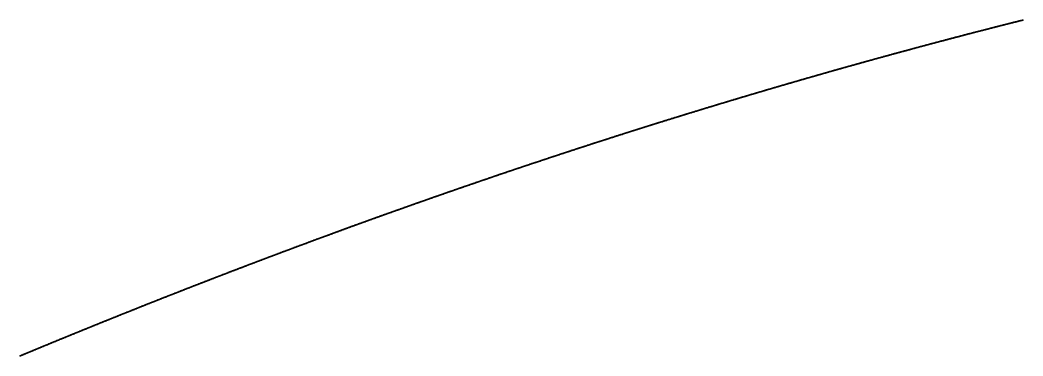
# Model space of a CAD drawing. Header units: metres. Extents: x 0 to 360, y 0 to 49.
# Drawn here: x 112.51 to 123.75, y 43.39 to 47.16 of the extents above; entities that cross this region are included whole.
import ezdxf

# ---------------------------------------------------------------- set-up
doc = ezdxf.new("R2010")
doc.units = ezdxf.units.M

msp = doc.modelspace()

# ---------------------------------------------------------------- linework, layer by layer
for p in [(123.545, 47.105), (123.551, 47.107), (123.557, 47.108), (123.563, 47.11), (123.569, 47.111), (123.575, 47.113), (123.581, 47.114), (123.587, 47.116), (123.592, 47.117), (123.598, 47.119), (123.604, 47.12), (123.61, 47.122), (123.616, 47.123), (123.622, 47.125), (123.628, 47.126), (123.634, 47.128), (123.64, 47.129), (123.645, 47.131), (123.651, 47.132), (123.657, 47.134), (123.663, 47.135), (123.669, 47.137), (123.675, 47.138), (123.681, 47.139), (123.687, 47.141), (123.693, 47.142), (123.698, 47.144), (123.704, 47.145), (123.71, 47.147), (123.716, 47.148), (123.722, 47.15), (123.728, 47.151), (123.734, 47.153), (123.74, 47.154), (123.746, 47.156), (123.751, 47.157), (123.109, 46.993), (123.115, 46.994), (123.121, 46.996), (123.127, 46.998), (123.133, 46.999), (123.139, 47.001), (123.145, 47.002), (123.151, 47.004), (123.157, 47.005), (123.162, 47.007), (123.168, 47.008), (123.174, 47.01), (123.18, 47.011), (123.186, 47.013), (123.192, 47.014), (123.198, 47.016), (123.204, 47.017), (123.21, 47.019), (123.215, 47.021), (123.221, 47.022), (123.227, 47.024), (123.233, 47.025), (123.239, 47.027), (123.245, 47.028), (123.251, 47.03), (123.257, 47.031), (123.263, 47.033), (123.268, 47.034), (123.274, 47.036), (123.28, 47.037), (123.286, 47.039), (123.292, 47.04), (123.298, 47.042), (123.304, 47.043), (123.31, 47.045), (123.316, 47.046), (123.321, 47.048), (123.327, 47.049), (123.333, 47.051), (123.339, 47.052), (123.345, 47.054), (123.351, 47.056), (123.357, 47.057), (123.363, 47.059), (123.369, 47.06), (123.375, 47.062), (123.38, 47.063), (123.386, 47.065), (123.392, 47.066), (123.398, 47.068), (123.404, 47.069), (123.41, 47.071), (123.416, 47.072), (123.422, 47.074), (123.428, 47.075), (123.433, 47.077), (123.439, 47.078), (123.445, 47.08), (123.451, 47.081), (123.457, 47.083), (123.463, 47.084), (123.469, 47.086), (123.475, 47.087), (123.481, 47.089), (123.486, 47.09), (123.492, 47.092), (123.498, 47.093), (123.504, 47.095), (123.51, 47.096), (123.516, 47.098), (123.522, 47.099), (123.528, 47.101), (123.534, 47.102), (123.539, 47.104), (122.685, 46.881), (122.691, 46.882), (122.697, 46.884), (122.703, 46.886), (122.708, 46.887), (122.714, 46.889), (122.72, 46.89), (122.726, 46.892), (122.732, 46.893), (122.738, 46.895), (122.744, 46.897), (122.75, 46.898), (122.756, 46.9), (122.762, 46.901), (122.767, 46.903), (122.773, 46.904), (122.779, 46.906), (122.785, 46.908), (122.791, 46.909), (122.797, 46.911), (122.803, 46.912), (122.809, 46.914), (122.815, 46.915), (122.821, 46.917), (122.826, 46.919), (122.832, 46.92), (122.838, 46.922), (122.844, 46.923), (122.85, 46.925), (122.856, 46.926), (122.862, 46.928), (122.868, 46.929), (122.874, 46.931), (122.879, 46.933), (122.885, 46.934), (122.891, 46.936), (122.897, 46.937), (122.903, 46.939), (122.909, 46.94), (122.915, 46.942), (122.921, 46.943), (122.927, 46.945), (122.933, 46.947), (122.938, 46.948), (122.944, 46.95), (122.95, 46.951), (122.956, 46.953), (122.962, 46.954), (122.968, 46.956), (122.974, 46.957), (122.98, 46.959), (122.986, 46.961), (122.991, 46.962), (122.997, 46.964), (123.003, 46.965), (123.009, 46.967), (123.015, 46.968), (123.021, 46.97), (123.027, 46.971), (123.033, 46.973), (123.039, 46.974), (123.045, 46.976), (123.05, 46.978), (123.056, 46.979), (123.062, 46.981), (123.068, 46.982), (123.074, 46.984), (123.08, 46.985), (123.086, 46.987), (123.092, 46.988), (123.098, 46.99), (123.103, 46.991), (122.272, 46.769), (122.278, 46.771), (122.284, 46.773), (122.29, 46.774), (122.296, 46.776), (122.302, 46.777), (122.307, 46.779), (122.313, 46.781), (122.319, 46.782), (122.325, 46.784), (122.331, 46.785), (122.337, 46.787), (122.343, 46.789), (122.349, 46.79), (122.355, 46.792), (122.361, 46.793), (122.366, 46.795), (122.372, 46.797), (122.378, 46.798), (122.384, 46.8), (122.39, 46.801), (122.396, 46.803), (122.402, 46.805), (122.408, 46.806), (122.414, 46.808), (122.42, 46.809), (122.425, 46.811), (122.431, 46.813), (122.437, 46.814), (122.443, 46.816), (122.449, 46.817), (122.455, 46.819), (122.461, 46.821), (122.467, 46.822), (122.473, 46.824), (122.478, 46.825), (122.484, 46.827), (122.49, 46.829), (122.496, 46.83), (122.502, 46.832), (122.508, 46.833), (122.514, 46.835), (122.52, 46.837), (122.526, 46.838), (122.532, 46.84), (122.537, 46.841), (122.543, 46.843), (122.549, 46.845), (122.555, 46.846), (122.561, 46.848), (122.567, 46.849), (122.573, 46.851), (122.579, 46.852), (122.585, 46.854), (122.591, 46.856), (122.596, 46.857), (122.602, 46.859), (122.608, 46.86), (122.614, 46.862), (122.62, 46.864), (122.626, 46.865), (122.632, 46.867), (122.638, 46.868), (122.644, 46.87), (122.65, 46.871), (122.655, 46.873), (122.661, 46.875), (122.667, 46.876), (122.673, 46.878), (122.679, 46.879), (121.865, 46.657), (121.871, 46.658), (121.877, 46.66), (121.883, 46.662), (121.888, 46.663), (121.894, 46.665), (121.9, 46.667), (121.906, 46.668), (121.912, 46.67), (121.918, 46.672), (121.924, 46.673), (121.93, 46.675), (121.936, 46.676), (121.942, 46.678), (121.947, 46.68), (121.953, 46.681), (121.959, 46.683), (121.965, 46.685), (121.971, 46.686), (121.977, 46.688), (121.983, 46.69), (121.989, 46.691), (121.995, 46.693), (122.001, 46.695), (122.007, 46.696), (122.012, 46.698), (122.018, 46.699), (122.024, 46.701), (122.03, 46.703), (122.036, 46.704), (122.042, 46.706), (122.048, 46.708), (122.054, 46.709), (122.06, 46.711), (122.066, 46.713), (122.071, 46.714), (122.077, 46.716), (122.083, 46.717), (122.089, 46.719), (122.095, 46.721), (122.101, 46.722), (122.107, 46.724), (122.113, 46.726), (122.119, 46.727), (122.125, 46.729), (122.13, 46.73), (122.136, 46.732), (122.142, 46.734), (122.148, 46.735), (122.154, 46.737), (122.16, 46.739), (122.166, 46.74), (122.172, 46.742), (122.178, 46.743), (122.184, 46.745), (122.189, 46.747), (122.195, 46.748), (122.201, 46.75), (122.207, 46.752), (122.213, 46.753), (122.219, 46.755), (122.225, 46.756), (122.231, 46.758), (122.237, 46.76), (122.243, 46.761), (122.248, 46.763), (122.254, 46.764), (122.26, 46.766), (122.266, 46.768), (121.463, 46.543), (121.469, 46.545), (121.475, 46.547), (121.481, 46.548), (121.487, 46.55), (121.493, 46.552), (121.499, 46.553), (121.505, 46.555), (121.511, 46.557), (121.516, 46.558), (121.522, 46.56), (121.528, 46.562), (121.534, 46.563), (121.54, 46.565), (121.546, 46.567), (121.552, 46.569), (121.558, 46.57), (121.564, 46.572), (121.57, 46.574), (121.576, 46.575), (121.581, 46.577), (121.587, 46.579), (121.593, 46.58), (121.599, 46.582), (121.605, 46.584), (121.611, 46.585), (121.617, 46.587), (121.623, 46.589), (121.629, 46.59), (121.635, 46.592), (121.64, 46.594), (121.646, 46.595), (121.652, 46.597), (121.658, 46.599), (121.664, 46.6), (121.67, 46.602), (121.676, 46.604), (121.682, 46.605), (121.688, 46.607), (121.694, 46.609), (121.7, 46.61), (121.705, 46.612), (121.711, 46.614), (121.717, 46.615), (121.723, 46.617), (121.729, 46.619), (121.735, 46.62), (121.741, 46.622), (121.747, 46.624), (121.753, 46.625), (121.759, 46.627), (121.764, 46.629), (121.77, 46.63), (121.776, 46.632), (121.782, 46.634), (121.788, 46.635), (121.794, 46.637), (121.8, 46.639), (121.806, 46.64), (121.812, 46.642), (121.818, 46.644), (121.824, 46.645), (121.829, 46.647), (121.835, 46.648), (121.841, 46.65), (121.847, 46.652), (121.853, 46.653), (121.859, 46.655), (121.073, 46.431), (121.079, 46.432), (121.085, 46.434), (121.091, 46.436), (121.097, 46.438), (121.103, 46.439), (121.109, 46.441), (121.115, 46.443), (121.121, 46.445), (121.127, 46.446), (121.132, 46.448), (121.138, 46.45), (121.144, 46.451), (121.15, 46.453), (121.156, 46.455), (121.162, 46.457), (121.168, 46.458), (121.174, 46.46), (121.18, 46.462), (121.186, 46.463), (121.192, 46.465), (121.197, 46.467), (121.203, 46.469), (121.209, 46.47), (121.215, 46.472), (121.221, 46.474), (121.227, 46.475), (121.233, 46.477), (121.239, 46.479), (121.245, 46.48), (121.251, 46.482), (121.257, 46.484), (121.262, 46.486), (121.268, 46.487), (121.274, 46.489), (121.28, 46.491), (121.286, 46.492), (121.292, 46.494), (121.298, 46.496), (121.304, 46.498), (121.31, 46.499), (121.316, 46.501), (121.322, 46.503), (121.327, 46.504), (121.333, 46.506), (121.339, 46.508), (121.345, 46.509), (121.351, 46.511), (121.357, 46.513), (121.363, 46.515), (121.369, 46.516), (121.375, 46.518), (121.381, 46.52), (121.387, 46.521), (121.392, 46.523), (121.398, 46.525), (121.404, 46.526), (121.41, 46.528), (121.416, 46.53), (121.422, 46.531), (121.428, 46.533), (121.434, 46.535), (121.44, 46.537), (121.446, 46.538), (121.451, 46.54), (121.457, 46.542), (120.695, 46.319), (120.701, 46.321), (120.707, 46.323), (120.713, 46.325), (120.719, 46.326), (120.725, 46.328), (120.731, 46.33), (120.736, 46.332), (120.742, 46.333), (120.748, 46.335), (120.754, 46.337), (120.76, 46.339), (120.766, 46.34), (120.772, 46.342), (120.778, 46.344), (120.784, 46.346), (120.79, 46.347), (120.796, 46.349), (120.801, 46.351), (120.807, 46.353), (120.813, 46.354), (120.819, 46.356), (120.825, 46.358), (120.831, 46.36), (120.837, 46.361), (120.843, 46.363), (120.849, 46.365), (120.855, 46.367), (120.861, 46.368), (120.867, 46.37), (120.872, 46.372), (120.878, 46.374), (120.884, 46.375), (120.89, 46.377), (120.896, 46.379), (120.902, 46.381), (120.908, 46.382), (120.914, 46.384), (120.92, 46.386), (120.926, 46.388), (120.932, 46.389), (120.937, 46.391), (120.943, 46.393), (120.949, 46.394), (120.955, 46.396), (120.961, 46.398), (120.967, 46.4), (120.973, 46.401), (120.979, 46.403), (120.985, 46.405), (120.991, 46.407), (120.997, 46.408), (121.002, 46.41), (121.008, 46.412), (121.014, 46.413), (121.02, 46.415), (121.026, 46.417), (121.032, 46.419), (121.038, 46.42), (121.044, 46.422), (121.05, 46.424), (121.056, 46.426), (121.062, 46.427), (121.067, 46.429), (120.317, 46.206), (120.322, 46.208), (120.328, 46.209), (120.334, 46.211), (120.34, 46.213), (120.346, 46.215), (120.352, 46.217), (120.358, 46.218), (120.364, 46.22), (120.37, 46.222), (120.376, 46.224), (120.382, 46.226), (120.388, 46.227), (120.393, 46.229), (120.399, 46.231), (120.405, 46.233), (120.411, 46.234), (120.417, 46.236), (120.423, 46.238), (120.429, 46.24), (120.435, 46.242), (120.441, 46.243), (120.447, 46.245), (120.453, 46.247), (120.459, 46.249), (120.464, 46.25), (120.47, 46.252), (120.476, 46.254), (120.482, 46.256), (120.488, 46.258), (120.494, 46.259), (120.5, 46.261), (120.506, 46.263), (120.512, 46.265), (120.518, 46.266), (120.524, 46.268), (120.529, 46.27), (120.535, 46.272), (120.541, 46.274), (120.547, 46.275), (120.553, 46.277), (120.559, 46.279), (120.565, 46.281), (120.571, 46.282), (120.577, 46.284), (120.583, 46.286), (120.589, 46.288), (120.595, 46.289), (120.6, 46.291), (120.606, 46.293), (120.612, 46.295), (120.618, 46.297), (120.624, 46.298), (120.63, 46.3), (120.636, 46.302), (120.642, 46.304), (120.648, 46.305), (120.654, 46.307), (120.66, 46.309), (120.666, 46.311), (120.671, 46.312), (120.677, 46.314), (120.683, 46.316), (120.689, 46.318), (119.95, 46.094), (119.956, 46.096), (119.961, 46.097), (119.967, 46.099), (119.973, 46.101), (119.979, 46.103), (119.985, 46.105), (119.991, 46.106), (119.997, 46.108), (120.003, 46.11), (120.009, 46.112), (120.015, 46.114), (120.021, 46.116), (120.027, 46.117), (120.032, 46.119), (120.038, 46.121), (120.044, 46.123), (120.05, 46.125), (120.056, 46.126), (120.062, 46.128), (120.068, 46.13), (120.074, 46.132), (120.08, 46.134), (120.086, 46.136), (120.092, 46.137), (120.098, 46.139), (120.104, 46.141), (120.109, 46.143), (120.115, 46.145), (120.121, 46.146), (120.127, 46.148), (120.133, 46.15), (120.139, 46.152), (120.145, 46.154), (120.151, 46.155), (120.157, 46.157), (120.163, 46.159), (120.169, 46.161), (120.175, 46.163), (120.18, 46.164), (120.186, 46.166), (120.192, 46.168), (120.198, 46.17), (120.204, 46.172), (120.21, 46.174), (120.216, 46.175), (120.222, 46.177), (120.228, 46.179), (120.234, 46.181), (120.24, 46.183), (120.246, 46.184), (120.251, 46.186), (120.257, 46.188), (120.263, 46.19), (120.269, 46.191), (120.275, 46.193), (120.281, 46.195), (120.287, 46.197), (120.293, 46.199), (120.299, 46.2), (120.305, 46.202), (120.311, 46.204), (119.588, 45.981), (119.594, 45.983), (119.6, 45.985), (119.606, 45.987), (119.612, 45.989), (119.618, 45.991), (119.624, 45.993), (119.63, 45.994), (119.636, 45.996), (119.642, 45.998), (119.648, 46), (119.654, 46.002), (119.66, 46.004), (119.665, 46.005), (119.671, 46.007), (119.677, 46.009), (119.683, 46.011), (119.689, 46.013), (119.695, 46.015), (119.701, 46.017), (119.707, 46.018), (119.713, 46.02), (119.719, 46.022), (119.725, 46.024), (119.731, 46.026), (119.736, 46.028), (119.742, 46.03), (119.748, 46.031), (119.754, 46.033), (119.76, 46.035), (119.766, 46.037), (119.772, 46.039), (119.778, 46.041), (119.784, 46.042), (119.79, 46.044), (119.796, 46.046), (119.802, 46.048), (119.808, 46.05), (119.813, 46.052), (119.819, 46.053), (119.825, 46.055), (119.831, 46.057), (119.837, 46.059), (119.843, 46.061), (119.849, 46.063), (119.855, 46.064), (119.861, 46.066), (119.867, 46.068), (119.873, 46.07), (119.879, 46.072), (119.885, 46.074), (119.89, 46.075), (119.896, 46.077), (119.902, 46.079), (119.908, 46.081), (119.914, 46.083), (119.92, 46.085), (119.926, 46.086), (119.932, 46.088), (119.938, 46.09), (119.944, 46.092), (119.233, 45.869), (119.239, 45.871), (119.245, 45.873), (119.251, 45.875), (119.257, 45.876), (119.263, 45.878), (119.269, 45.88), (119.274, 45.882), (119.28, 45.884), (119.286, 45.886), (119.292, 45.888), (119.298, 45.89), (119.304, 45.892), (119.31, 45.893), (119.316, 45.895), (119.322, 45.897), (119.328, 45.899), (119.334, 45.901), (119.34, 45.903), (119.346, 45.905), (119.351, 45.907), (119.357, 45.908), (119.363, 45.91), (119.369, 45.912), (119.375, 45.914), (119.381, 45.916), (119.387, 45.918), (119.393, 45.92), (119.399, 45.922), (119.405, 45.924), (119.411, 45.925), (119.417, 45.927), (119.423, 45.929), (119.429, 45.931), (119.434, 45.933), (119.44, 45.935), (119.446, 45.937), (119.452, 45.938), (119.458, 45.94), (119.464, 45.942), (119.47, 45.944), (119.476, 45.946), (119.482, 45.948), (119.488, 45.95), (119.494, 45.952), (119.5, 45.953), (119.506, 45.955), (119.511, 45.957), (119.517, 45.959), (119.523, 45.961), (119.529, 45.963), (119.535, 45.965), (119.541, 45.966), (119.547, 45.968), (119.553, 45.97), (119.559, 45.972), (119.565, 45.974), (119.571, 45.976), (119.577, 45.978), (119.583, 45.98), (118.883, 45.756), (118.889, 45.758), (118.895, 45.76), (118.901, 45.762), (118.907, 45.764), (118.913, 45.766), (118.919, 45.768), (118.925, 45.77), (118.931, 45.772), (118.937, 45.774), (118.943, 45.776), (118.948, 45.778), (118.954, 45.779), (118.96, 45.781), (118.966, 45.783), (118.972, 45.785), (118.978, 45.787), (118.984, 45.789), (118.99, 45.791), (118.996, 45.793), (119.002, 45.795), (119.008, 45.797), (119.014, 45.799), (119.02, 45.8), (119.026, 45.802), (119.031, 45.804), (119.037, 45.806), (119.043, 45.808), (119.049, 45.81), (119.055, 45.812), (119.061, 45.814), (119.067, 45.816), (119.073, 45.818), (119.079, 45.82), (119.085, 45.821), (119.091, 45.823), (119.097, 45.825), (119.103, 45.827), (119.109, 45.829), (119.114, 45.831), (119.12, 45.833), (119.126, 45.835), (119.132, 45.837), (119.138, 45.839), (119.144, 45.84), (119.15, 45.842), (119.156, 45.844), (119.162, 45.846), (119.168, 45.848), (119.174, 45.85), (119.18, 45.852), (119.186, 45.854), (119.192, 45.856), (119.197, 45.858), (119.203, 45.859), (119.209, 45.861), (119.215, 45.863), (119.221, 45.865), (119.227, 45.867), (118.539, 45.644), (118.545, 45.646), (118.551, 45.648), (118.557, 45.65), (118.563, 45.652), (118.569, 45.654), (118.575, 45.656), (118.581, 45.658), (118.587, 45.66), (118.593, 45.662), (118.599, 45.663), (118.605, 45.665), (118.61, 45.667), (118.616, 45.669), (118.622, 45.671), (118.628, 45.673), (118.634, 45.675), (118.64, 45.677), (118.646, 45.679), (118.652, 45.681), (118.658, 45.683), (118.664, 45.685), (118.67, 45.687), (118.676, 45.689), (118.682, 45.691), (118.688, 45.693), (118.693, 45.695), (118.699, 45.697), (118.705, 45.698), (118.711, 45.7), (118.717, 45.702), (118.723, 45.704), (118.729, 45.706), (118.735, 45.708), (118.741, 45.71), (118.747, 45.712), (118.753, 45.714), (118.759, 45.716), (118.765, 45.718), (118.771, 45.72), (118.777, 45.722), (118.782, 45.724), (118.788, 45.726), (118.794, 45.727), (118.8, 45.729), (118.806, 45.731), (118.812, 45.733), (118.818, 45.735), (118.824, 45.737), (118.83, 45.739), (118.836, 45.741), (118.842, 45.743), (118.848, 45.745), (118.854, 45.747), (118.86, 45.749), (118.865, 45.751), (118.871, 45.753), (118.877, 45.754), (118.201, 45.532), (118.207, 45.534), (118.213, 45.536), (118.219, 45.538), (118.225, 45.54), (118.231, 45.542), (118.237, 45.544), (118.243, 45.546), (118.248, 45.548), (118.254, 45.55), (118.26, 45.552), (118.266, 45.553), (118.272, 45.555), (118.278, 45.557), (118.284, 45.559), (118.29, 45.561), (118.296, 45.563), (118.302, 45.565), (118.308, 45.567), (118.314, 45.569), (118.32, 45.571), (118.326, 45.573), (118.332, 45.575), (118.338, 45.577), (118.343, 45.579), (118.349, 45.581), (118.355, 45.583), (118.361, 45.585), (118.367, 45.587), (118.373, 45.589), (118.379, 45.591), (118.385, 45.593), (118.391, 45.595), (118.397, 45.597), (118.403, 45.599), (118.409, 45.601), (118.415, 45.603), (118.421, 45.605), (118.427, 45.607), (118.432, 45.609), (118.438, 45.611), (118.444, 45.613), (118.45, 45.615), (118.456, 45.617), (118.462, 45.619), (118.468, 45.62), (118.474, 45.622), (118.48, 45.624), (118.486, 45.626), (118.492, 45.628), (118.498, 45.63), (118.504, 45.632), (118.51, 45.634), (118.516, 45.636), (118.521, 45.638), (118.527, 45.64), (118.533, 45.642), (117.869, 45.42), (117.874, 45.422), (117.88, 45.424), (117.886, 45.426), (117.892, 45.428), (117.898, 45.43), (117.904, 45.432), (117.91, 45.434), (117.916, 45.436), (117.922, 45.438), (117.928, 45.44), (117.934, 45.442), (117.94, 45.444), (117.946, 45.446), (117.952, 45.448), (117.958, 45.45), (117.964, 45.452), (117.969, 45.454), (117.975, 45.456), (117.981, 45.458), (117.987, 45.46), (117.993, 45.462), (117.999, 45.464), (118.005, 45.466), (118.011, 45.468), (118.017, 45.47), (118.023, 45.472), (118.029, 45.474), (118.035, 45.476), (118.041, 45.478), (118.047, 45.48), (118.053, 45.482), (118.059, 45.484), (118.064, 45.486), (118.07, 45.488), (118.076, 45.49), (118.082, 45.492), (118.088, 45.494), (118.094, 45.496), (118.1, 45.498), (118.106, 45.5), (118.112, 45.502), (118.118, 45.504), (118.124, 45.506), (118.13, 45.508), (118.136, 45.51), (118.142, 45.512), (118.148, 45.514), (118.154, 45.516), (118.159, 45.518), (118.165, 45.52), (118.171, 45.522), (118.177, 45.524), (118.183, 45.526), (118.189, 45.528), (118.195, 45.53), (117.542, 45.308), (117.548, 45.31), (117.554, 45.312), (117.56, 45.314), (117.566, 45.316), (117.572, 45.318), (117.577, 45.32), (117.583, 45.322), (117.589, 45.324), (117.595, 45.326), (117.601, 45.328), (117.607, 45.33), (117.613, 45.332), (117.619, 45.335), (117.625, 45.337), (117.631, 45.339), (117.637, 45.341), (117.643, 45.343), (117.649, 45.345), (117.655, 45.347), (117.661, 45.349), (117.667, 45.351), (117.673, 45.353), (117.678, 45.355), (117.684, 45.357), (117.69, 45.359), (117.696, 45.361), (117.702, 45.363), (117.708, 45.365), (117.714, 45.367), (117.72, 45.369), (117.726, 45.371), (117.732, 45.373), (117.738, 45.375), (117.744, 45.377), (117.75, 45.379), (117.756, 45.381), (117.762, 45.383), (117.768, 45.385), (117.773, 45.387), (117.779, 45.389), (117.785, 45.391), (117.791, 45.393), (117.797, 45.395), (117.803, 45.397), (117.809, 45.399), (117.815, 45.402), (117.821, 45.404), (117.827, 45.406), (117.833, 45.408), (117.839, 45.41), (117.845, 45.412), (117.851, 45.414), (117.857, 45.416), (117.863, 45.418), (117.215, 45.195), (117.221, 45.197), (117.227, 45.199), (117.233, 45.201), (117.239, 45.203), (117.245, 45.205), (117.251, 45.207), (117.256, 45.209), (117.262, 45.211), (117.268, 45.213), (117.274, 45.215), (117.28, 45.217), (117.286, 45.22), (117.292, 45.222), (117.298, 45.224), (117.304, 45.226), (117.31, 45.228), (117.316, 45.23), (117.322, 45.232), (117.328, 45.234), (117.334, 45.236), (117.34, 45.238), (117.346, 45.24), (117.352, 45.242), (117.358, 45.244), (117.363, 45.246), (117.369, 45.248), (117.375, 45.251), (117.381, 45.253), (117.387, 45.255), (117.393, 45.257), (117.399, 45.259), (117.405, 45.261), (117.411, 45.263), (117.417, 45.265), (117.423, 45.267), (117.429, 45.269), (117.435, 45.271), (117.441, 45.273), (117.447, 45.275), (117.453, 45.277), (117.459, 45.279), (117.465, 45.281), (117.47, 45.283), (117.476, 45.285), (117.482, 45.288), (117.488, 45.29), (117.494, 45.292), (117.5, 45.294), (117.506, 45.296), (117.512, 45.298), (117.518, 45.3), (117.524, 45.302), (117.53, 45.304), (117.536, 45.306), (116.894, 45.082), (116.9, 45.084), (116.906, 45.086), (116.912, 45.088), (116.918, 45.09), (116.923, 45.092), (116.929, 45.094), (116.935, 45.097), (116.941, 45.099), (116.947, 45.101), (116.953, 45.103), (116.959, 45.105), (116.965, 45.107), (116.971, 45.109), (116.977, 45.111), (116.983, 45.113), (116.989, 45.115), (116.995, 45.118), (117.001, 45.12), (117.007, 45.122), (117.013, 45.124), (117.019, 45.126), (117.025, 45.128), (117.031, 45.13), (117.036, 45.132), (117.042, 45.134), (117.048, 45.136), (117.054, 45.138), (117.06, 45.141), (117.066, 45.143), (117.072, 45.145), (117.078, 45.147), (117.084, 45.149), (117.09, 45.151), (117.096, 45.153), (117.102, 45.155), (117.108, 45.157), (117.114, 45.159), (117.12, 45.161), (117.126, 45.163), (117.132, 45.166), (117.138, 45.168), (117.144, 45.17), (117.149, 45.172), (117.155, 45.174), (117.161, 45.176), (117.167, 45.178), (117.173, 45.18), (117.179, 45.182), (117.185, 45.184), (117.191, 45.186), (117.197, 45.188), (117.203, 45.191), (117.209, 45.193), (116.578, 44.97), (116.584, 44.972), (116.59, 44.974), (116.596, 44.976), (116.602, 44.978), (116.608, 44.98), (116.614, 44.982), (116.62, 44.984), (116.626, 44.987), (116.632, 44.989), (116.638, 44.991), (116.644, 44.993), (116.65, 44.995), (116.656, 44.997), (116.662, 44.999), (116.668, 45.001), (116.674, 45.004), (116.679, 45.006), (116.685, 45.008), (116.691, 45.01), (116.697, 45.012), (116.703, 45.014), (116.709, 45.016), (116.715, 45.018), (116.721, 45.021), (116.727, 45.023), (116.733, 45.025), (116.739, 45.027), (116.745, 45.029), (116.751, 45.031), (116.757, 45.033), (116.763, 45.035), (116.769, 45.037), (116.775, 45.04), (116.781, 45.042), (116.787, 45.044), (116.793, 45.046), (116.799, 45.048), (116.804, 45.05), (116.81, 45.052), (116.816, 45.054), (116.822, 45.057), (116.828, 45.059), (116.834, 45.061), (116.84, 45.063), (116.846, 45.065), (116.852, 45.067), (116.858, 45.069), (116.864, 45.071), (116.87, 45.073), (116.876, 45.075), (116.882, 45.078), (116.888, 45.08), (116.269, 44.858), (116.275, 44.86), (116.281, 44.862), (116.287, 44.864), (116.293, 44.866), (116.299, 44.869), (116.304, 44.871), (116.31, 44.873), (116.316, 44.875), (116.322, 44.877), (116.328, 44.879), (116.334, 44.882), (116.34, 44.884), (116.346, 44.886), (116.352, 44.888), (116.358, 44.89), (116.364, 44.892), (116.37, 44.895), (116.376, 44.897), (116.382, 44.899), (116.388, 44.901), (116.394, 44.903), (116.4, 44.905), (116.406, 44.907), (116.412, 44.91), (116.418, 44.912), (116.424, 44.914), (116.43, 44.916), (116.435, 44.918), (116.441, 44.92), (116.447, 44.922), (116.453, 44.925), (116.459, 44.927), (116.465, 44.929), (116.471, 44.931), (116.477, 44.933), (116.483, 44.935), (116.489, 44.937), (116.495, 44.94), (116.501, 44.942), (116.507, 44.944), (116.513, 44.946), (116.519, 44.948), (116.525, 44.95), (116.531, 44.952), (116.537, 44.955), (116.543, 44.957), (116.549, 44.959), (116.555, 44.961), (116.56, 44.963), (116.566, 44.965), (116.572, 44.967), (115.959, 44.745), (115.965, 44.747), (115.971, 44.749), (115.977, 44.751), (115.983, 44.753), (115.989, 44.756), (115.995, 44.758), (116.001, 44.76), (116.007, 44.762), (116.013, 44.764), (116.019, 44.767), (116.024, 44.769), (116.03, 44.771), (116.036, 44.773), (116.042, 44.775), (116.048, 44.778), (116.054, 44.78), (116.06, 44.782), (116.066, 44.784), (116.072, 44.786), (116.078, 44.788), (116.084, 44.791), (116.09, 44.793), (116.096, 44.795), (116.102, 44.797), (116.108, 44.799), (116.114, 44.801), (116.12, 44.804), (116.126, 44.806), (116.132, 44.808), (116.138, 44.81), (116.144, 44.812), (116.15, 44.815), (116.156, 44.817), (116.162, 44.819), (116.167, 44.821), (116.173, 44.823), (116.179, 44.825), (116.185, 44.828), (116.191, 44.83), (116.197, 44.832), (116.203, 44.834), (116.209, 44.836), (116.215, 44.838), (116.221, 44.841), (116.227, 44.843), (116.233, 44.845), (116.239, 44.847), (116.245, 44.849), (116.251, 44.851), (116.257, 44.854), (116.263, 44.856), (115.655, 44.632), (115.661, 44.635), (115.667, 44.637), (115.673, 44.639), (115.679, 44.641), (115.685, 44.643), (115.691, 44.646), (115.697, 44.648), (115.703, 44.65), (115.709, 44.652), (115.715, 44.654), (115.721, 44.657), (115.726, 44.659), (115.732, 44.661), (115.738, 44.663), (115.744, 44.666), (115.75, 44.668), (115.756, 44.67), (115.762, 44.672), (115.768, 44.674), (115.774, 44.677), (115.78, 44.679), (115.786, 44.681), (115.792, 44.683), (115.798, 44.685), (115.804, 44.688), (115.81, 44.69), (115.816, 44.692), (115.822, 44.694), (115.828, 44.696), (115.834, 44.699), (115.84, 44.701), (115.846, 44.703), (115.852, 44.705), (115.858, 44.707), (115.864, 44.71), (115.87, 44.712), (115.876, 44.714), (115.881, 44.716), (115.887, 44.718), (115.893, 44.721), (115.899, 44.723), (115.905, 44.725), (115.911, 44.727), (115.917, 44.729), (115.923, 44.732), (115.929, 44.734), (115.935, 44.736), (115.941, 44.738), (115.947, 44.74), (115.953, 44.743), (115.357, 44.521), (115.363, 44.523), (115.369, 44.525), (115.375, 44.528), (115.381, 44.53), (115.387, 44.532), (115.393, 44.534), (115.399, 44.537), (115.404, 44.539), (115.41, 44.541), (115.416, 44.543), (115.422, 44.545), (115.428, 44.548), (115.434, 44.55), (115.44, 44.552), (115.446, 44.554), (115.452, 44.557), (115.458, 44.559), (115.464, 44.561), (115.47, 44.563), (115.476, 44.566), (115.482, 44.568), (115.488, 44.57), (115.494, 44.572), (115.5, 44.575), (115.506, 44.577), (115.512, 44.579), (115.518, 44.581), (115.524, 44.583), (115.53, 44.586), (115.536, 44.588), (115.542, 44.59), (115.548, 44.592), (115.554, 44.595), (115.56, 44.597), (115.566, 44.599), (115.571, 44.601), (115.577, 44.603), (115.583, 44.606), (115.589, 44.608), (115.595, 44.61), (115.601, 44.612), (115.607, 44.615), (115.613, 44.617), (115.619, 44.619), (115.625, 44.621), (115.631, 44.623), (115.637, 44.626), (115.643, 44.628), (115.649, 44.63), (115.058, 44.408), (115.064, 44.41), (115.07, 44.412), (115.076, 44.415), (115.082, 44.417), (115.088, 44.419), (115.094, 44.422), (115.1, 44.424), (115.106, 44.426), (115.112, 44.428), (115.118, 44.431), (115.124, 44.433), (115.13, 44.435), (115.136, 44.437), (115.142, 44.44), (115.148, 44.442), (115.154, 44.444), (115.16, 44.446), (115.166, 44.449), (115.172, 44.451), (115.178, 44.453), (115.184, 44.456), (115.19, 44.458), (115.196, 44.46), (115.202, 44.462), (115.208, 44.465), (115.214, 44.467), (115.22, 44.469), (115.225, 44.471), (115.231, 44.474), (115.237, 44.476), (115.243, 44.478), (115.249, 44.48), (115.255, 44.483), (115.261, 44.485), (115.267, 44.487), (115.273, 44.489), (115.279, 44.492), (115.285, 44.494), (115.291, 44.496), (115.297, 44.498), (115.303, 44.501), (115.309, 44.503), (115.315, 44.505), (115.321, 44.507), (115.327, 44.51), (115.333, 44.512), (115.339, 44.514), (115.345, 44.516), (115.351, 44.519), (114.766, 44.296), (114.772, 44.298), (114.778, 44.301), (114.784, 44.303), (114.79, 44.305), (114.796, 44.307), (114.802, 44.31), (114.808, 44.312), (114.814, 44.314), (114.82, 44.317), (114.826, 44.319), (114.832, 44.321), (114.838, 44.324), (114.843, 44.326), (114.849, 44.328), (114.855, 44.33), (114.861, 44.333), (114.867, 44.335), (114.873, 44.337), (114.879, 44.34), (114.885, 44.342), (114.891, 44.344), (114.897, 44.346), (114.903, 44.349), (114.909, 44.351), (114.915, 44.353), (114.921, 44.356), (114.927, 44.358), (114.933, 44.36), (114.939, 44.362), (114.945, 44.365), (114.951, 44.367), (114.957, 44.369), (114.963, 44.372), (114.969, 44.374), (114.975, 44.376), (114.981, 44.378), (114.987, 44.381), (114.993, 44.383), (114.999, 44.385), (115.005, 44.387), (115.011, 44.39), (115.017, 44.392), (115.023, 44.394), (115.029, 44.397), (115.035, 44.399), (115.04, 44.401), (115.046, 44.403), (115.052, 44.406), (114.473, 44.183), (114.479, 44.185), (114.485, 44.187), (114.491, 44.19), (114.497, 44.192), (114.503, 44.194), (114.509, 44.197), (114.515, 44.199), (114.521, 44.201), (114.527, 44.204), (114.533, 44.206), (114.539, 44.208), (114.545, 44.211), (114.551, 44.213), (114.557, 44.215), (114.563, 44.218), (114.569, 44.22), (114.575, 44.222), (114.581, 44.225), (114.587, 44.227), (114.593, 44.229), (114.599, 44.231), (114.605, 44.234), (114.611, 44.236), (114.617, 44.238), (114.622, 44.241), (114.628, 44.243), (114.634, 44.245), (114.64, 44.248), (114.646, 44.25), (114.652, 44.252), (114.658, 44.255), (114.664, 44.257), (114.67, 44.259), (114.676, 44.261), (114.682, 44.264), (114.688, 44.266), (114.694, 44.268), (114.7, 44.271), (114.706, 44.273), (114.712, 44.275), (114.718, 44.278), (114.724, 44.28), (114.73, 44.282), (114.736, 44.285), (114.742, 44.287), (114.748, 44.289), (114.754, 44.291), (114.76, 44.294), (114.186, 44.071), (114.192, 44.073), (114.198, 44.075), (114.204, 44.078), (114.21, 44.08), (114.216, 44.082), (114.222, 44.085), (114.228, 44.087), (114.234, 44.089), (114.24, 44.092), (114.246, 44.094), (114.252, 44.096), (114.258, 44.099), (114.264, 44.101), (114.27, 44.103), (114.276, 44.106), (114.282, 44.108), (114.288, 44.11), (114.294, 44.113), (114.3, 44.115), (114.306, 44.117), (114.312, 44.12), (114.318, 44.122), (114.324, 44.125), (114.33, 44.127), (114.336, 44.129), (114.342, 44.132), (114.348, 44.134), (114.354, 44.136), (114.36, 44.139), (114.366, 44.141), (114.372, 44.143), (114.377, 44.146), (114.383, 44.148), (114.389, 44.15), (114.395, 44.153), (114.401, 44.155), (114.407, 44.157), (114.413, 44.16), (114.419, 44.162), (114.425, 44.164), (114.431, 44.166), (114.437, 44.169), (114.443, 44.171), (114.449, 44.173), (114.455, 44.176), (114.461, 44.178), (114.467, 44.18), (113.905, 43.96), (113.911, 43.962), (113.917, 43.964), (113.923, 43.967), (113.929, 43.969), (113.935, 43.971), (113.941, 43.974), (113.947, 43.976), (113.953, 43.979), (113.959, 43.981), (113.965, 43.983), (113.971, 43.986), (113.977, 43.988), (113.983, 43.99), (113.989, 43.993), (113.995, 43.995), (114.001, 43.997), (114.007, 44), (114.013, 44.002), (114.019, 44.005), (114.025, 44.007), (114.031, 44.009), (114.037, 44.012), (114.043, 44.014), (114.049, 44.016), (114.055, 44.019), (114.061, 44.021), (114.067, 44.023), (114.073, 44.026), (114.079, 44.028), (114.085, 44.031), (114.091, 44.033), (114.096, 44.035), (114.102, 44.038), (114.108, 44.04), (114.114, 44.042), (114.12, 44.045), (114.126, 44.047), (114.132, 44.049), (114.138, 44.052), (114.144, 44.054), (114.15, 44.056), (114.156, 44.059), (114.162, 44.061), (114.168, 44.064), (114.174, 44.066), (114.18, 44.068), (113.618, 43.845), (113.624, 43.847), (113.63, 43.85), (113.636, 43.852), (113.642, 43.855), (113.648, 43.857), (113.654, 43.859), (113.66, 43.862), (113.666, 43.864), (113.672, 43.867), (113.678, 43.869), (113.684, 43.871), (113.69, 43.874), (113.696, 43.876), (113.702, 43.878), (113.708, 43.881), (113.714, 43.883), (113.72, 43.886), (113.726, 43.888), (113.732, 43.89), (113.738, 43.893), (113.744, 43.895), (113.75, 43.898), (113.756, 43.9), (113.761, 43.902), (113.767, 43.905), (113.773, 43.907), (113.779, 43.91), (113.785, 43.912), (113.791, 43.914), (113.797, 43.917), (113.803, 43.919), (113.809, 43.921), (113.815, 43.924), (113.821, 43.926), (113.827, 43.929), (113.833, 43.931), (113.839, 43.933), (113.845, 43.936), (113.851, 43.938), (113.857, 43.941), (113.863, 43.943), (113.869, 43.945), (113.875, 43.948), (113.881, 43.95), (113.887, 43.952), (113.893, 43.955), (113.899, 43.957), (113.342, 43.734), (113.348, 43.736), (113.354, 43.739), (113.36, 43.741), (113.366, 43.744), (113.372, 43.746), (113.378, 43.748), (113.384, 43.751), (113.39, 43.753), (113.396, 43.756), (113.402, 43.758), (113.408, 43.761), (113.414, 43.763), (113.42, 43.765), (113.426, 43.768), (113.432, 43.77), (113.438, 43.773), (113.444, 43.775), (113.45, 43.778), (113.456, 43.78), (113.462, 43.782), (113.468, 43.785), (113.474, 43.787), (113.48, 43.79), (113.486, 43.792), (113.492, 43.794), (113.498, 43.797), (113.504, 43.799), (113.51, 43.802), (113.516, 43.804), (113.522, 43.806), (113.528, 43.809), (113.534, 43.811), (113.54, 43.814), (113.546, 43.816), (113.552, 43.818), (113.558, 43.821), (113.564, 43.823), (113.57, 43.826), (113.576, 43.828), (113.582, 43.831), (113.588, 43.833), (113.594, 43.835), (113.6, 43.838), (113.606, 43.84), (113.612, 43.843), (113.067, 43.622), (113.073, 43.624), (113.079, 43.627), (113.085, 43.629), (113.091, 43.632), (113.097, 43.634), (113.103, 43.636), (113.109, 43.639), (113.115, 43.641), (113.121, 43.644), (113.127, 43.646), (113.133, 43.649), (113.139, 43.651), (113.145, 43.654), (113.151, 43.656), (113.157, 43.658), (113.163, 43.661), (113.169, 43.663), (113.175, 43.666), (113.181, 43.668), (113.187, 43.671), (113.193, 43.673), (113.199, 43.676), (113.205, 43.678), (113.211, 43.68), (113.217, 43.683), (113.223, 43.685), (113.229, 43.688), (113.235, 43.69), (113.241, 43.693), (113.247, 43.695), (113.253, 43.697), (113.259, 43.7), (113.265, 43.702), (113.271, 43.705), (113.277, 43.707), (113.283, 43.71), (113.289, 43.712), (113.295, 43.715), (113.301, 43.717), (113.306, 43.719), (113.312, 43.722), (113.318, 43.724), (113.324, 43.727), (113.33, 43.729), (113.336, 43.732), (112.791, 43.509), (112.797, 43.511), (112.803, 43.513), (112.809, 43.516), (112.815, 43.518), (112.821, 43.521), (112.827, 43.523), (112.833, 43.526), (112.839, 43.528), (112.845, 43.531), (112.851, 43.533), (112.857, 43.536), (112.863, 43.538), (112.869, 43.541), (112.875, 43.543), (112.881, 43.546), (112.887, 43.548), (112.893, 43.551), (112.899, 43.553), (112.905, 43.555), (112.911, 43.558), (112.917, 43.56), (112.923, 43.563), (112.929, 43.565), (112.935, 43.568), (112.941, 43.57), (112.947, 43.573), (112.953, 43.575), (112.959, 43.578), (112.965, 43.58), (112.971, 43.583), (112.977, 43.585), (112.983, 43.587), (112.989, 43.59), (112.995, 43.592), (113.001, 43.595), (113.007, 43.597), (113.013, 43.6), (113.019, 43.602), (113.025, 43.605), (113.031, 43.607), (113.037, 43.61), (113.043, 43.612), (113.049, 43.614), (113.055, 43.617), (113.061, 43.619), (112.521, 43.397), (112.527, 43.399), (112.533, 43.402), (112.539, 43.404), (112.545, 43.407), (112.551, 43.409), (112.557, 43.412), (112.563, 43.414), (112.569, 43.417), (112.575, 43.419), (112.581, 43.422), (112.587, 43.424), (112.593, 43.427), (112.599, 43.429), (112.605, 43.432), (112.611, 43.434), (112.617, 43.437), (112.623, 43.439), (112.629, 43.442), (112.635, 43.444), (112.641, 43.446), (112.647, 43.449), (112.653, 43.451), (112.659, 43.454), (112.665, 43.456), (112.671, 43.459), (112.677, 43.461), (112.683, 43.464), (112.689, 43.466), (112.695, 43.469), (112.701, 43.471), (112.707, 43.474), (112.713, 43.476), (112.719, 43.479), (112.725, 43.481), (112.731, 43.484), (112.737, 43.486), (112.743, 43.489), (112.749, 43.491), (112.755, 43.494), (112.761, 43.496), (112.767, 43.499), (112.773, 43.501), (112.779, 43.504), (112.785, 43.506), (112.509, 43.392), (112.515, 43.394)]:
    msp.add_point(p)

doc.saveas('drawing.dxf')
